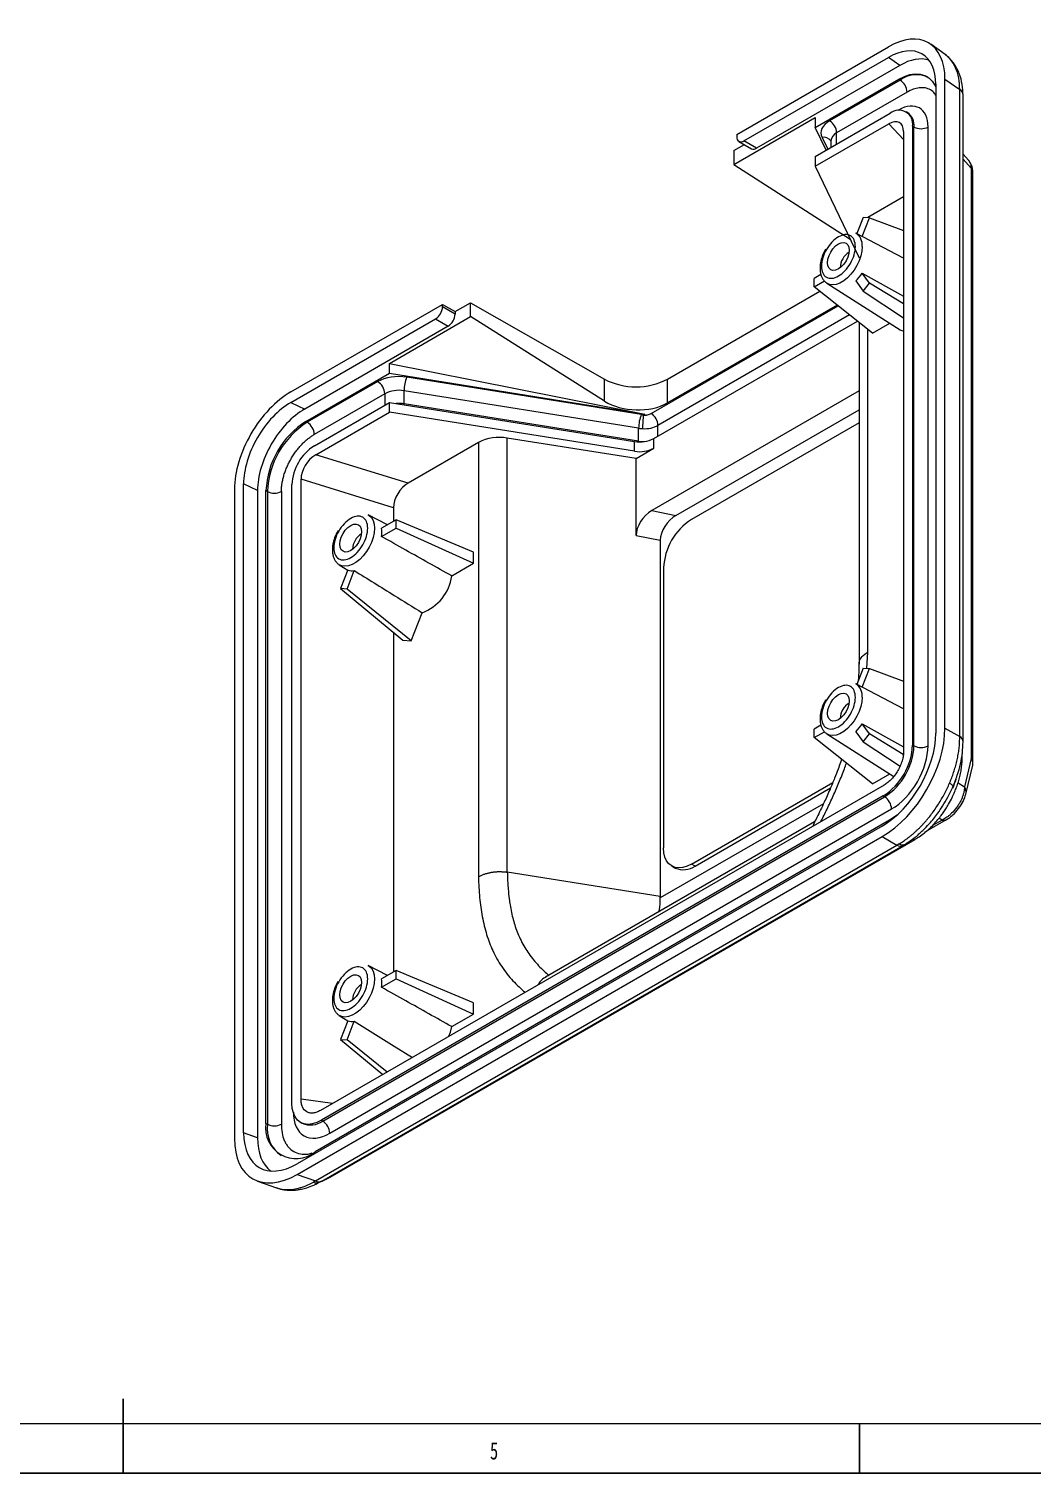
# Model space of a CAD drawing. Header units: millimetres. Extents: x 0 to 1189, y 0 to 841.
# Drawn here: x 575.5 to 778, y 0 to 291.5 of the extents above; entities that cross this region are included whole.
import ezdxf

# ---------------------------------------------------------------- set-up
doc = ezdxf.new("R2010")
doc.units = ezdxf.units.MM
for name, color, linetype in [('10', 7, 'Continuous'), ('5', 7, 'Continuous'), ('9', 7, 'Continuous')]:
    doc.layers.add(name, color=color, linetype=linetype)
doc.styles.add('SLDTEXTSTYLE0', font='TXT', dxfattribs={"width": 0.7})

msp = doc.modelspace()

# ---------------------------------------------------------------- linework, layer by layer
at = {"color": 7, "linetype": 'Continuous', "lineweight": 15}
for p, q in [((718.38, 270.17), (749.01, 287.85)), ((719.8, 268.86), (749.01, 285.73)), ((751.29, 284.1), (749.01, 285.73)), ((760.44, 286.29), (757.51, 288.38)), ((751.29, 284.1), (722.34, 267.39)), ((734.2, 271.59), (751.05, 281.31)), ((751.33, 281.15), (737.12, 272.94)), ((751.33, 281.15), (751.05, 281.31)), ((758.54, 280.29), (758.54, 149.34)), ((760.39, 150.38), (760.39, 281.35)), ((760.39, 281.35), (763.37, 279.23)), ((752.75, 278.7), (738.53, 270.49)), ((763.37, 148.66), (763.37, 279.23)), ((764.04, 147.57), (764.04, 278.14)), ((734.2, 265.71), (749.33, 274.44)), ((752.82, 274.6), (752.53, 274.76)), ((717.8, 264.11), (734.2, 273.58)), ((734.2, 273.58), (734.2, 271.59)), ((734.2, 263.75), (749.08, 272.34)), ((736.4, 266.98), (734.2, 271.59)), ((753.86, 271.83), (753.86, 146.94)), ((753.86, 271.83), (754.14, 271.67)), ((754.14, 146.78), (754.14, 271.67)), ((756.97, 146.78), (756.97, 271.67)), ((718.38, 270.17), (718.38, 269.68)), ((718.8, 268.76), (721.34, 267.3)), ((722.34, 267.39), (719.8, 268.86)), ((737.36, 268.86), (737.36, 267.53)), ((737.36, 268.86), (737.36, 268.86)), ((752.04, 270.78), (752.04, 145.69)), ((717.8, 266.9), (719.92, 268.12)), ((717.8, 266.9), (717.8, 264.11)), ((734.2, 265.71), (734.2, 263.75)), ((765.11, 265), (764.04, 266.17)), ((717.8, 264.11), (741.25, 249.01)), ((734.2, 263.75), (743.05, 245.25)), ((765.68, 263.4), (765.68, 144.23)), ((766.03, 143.24), (766.03, 262.59)), ((752.04, 257.56), (744.8, 253.38)), ((743.88, 253.44), (742.6, 250.15)), ((743.71, 249.57), (745.17, 253.32)), ((745.17, 253.32), (743.88, 253.44)), ((745.17, 253.32), (752.04, 250.8)), ((752.04, 245.23), (742.42, 250.25)), ((745.17, 240.13), (743.71, 242.2)), ((735.35, 241.91), (733.98, 241.13)), ((733.98, 239.41), (733.98, 241.13)), ((733.98, 239.41), (736.06, 240.61)), ((745.77, 230.1), (733.98, 239.41)), ((736.58, 240.15), (751.36, 230.75)), ((742.42, 240.6), (743.88, 238.53)), ((743.88, 238.53), (745.17, 240.13)), ((752.04, 235.96), (745.17, 240.13)), ((661.53, 234.41), (664.66, 236.22)), ((664.66, 233.43), (664.66, 236.22)), ((664.66, 236.22), (691.69, 220.77)), ((704.39, 220.79), (735.11, 238.52)), ((743.88, 238.53), (752.04, 233.14)), ((628.36, 218.2), (658.99, 235.88)), ((648.26, 223.96), (664.66, 233.43)), ((658.99, 235.39), (658.99, 235.88)), ((658.99, 235.88), (661.53, 234.41)), ((661.53, 233.92), (658.99, 235.39)), ((661.53, 234.41), (661.53, 233.92)), ((691.69, 216.36), (664.66, 233.43)), ((738.62, 235.75), (704.39, 215.99)), ((628.36, 216.08), (657.57, 232.94)), ((660.12, 231.47), (631.17, 214.76)), ((657.57, 232.94), (660.12, 231.47)), ((701.65, 208.8), (742.72, 232.51)), ((743.05, 232.25), (743.05, 163.24)), ((745.77, 230.1), (749.24, 232.1)), ((631.41, 212.25), (648.26, 221.97)), ((648.26, 221.97), (648.26, 223.96)), ((648.26, 223.96), (699.84, 213.75)), ((648.26, 221.97), (699.84, 213.75)), ((645.91, 220.29), (631.69, 212.08)), ((699.1, 213.63), (651.75, 221.18)), ((691.69, 216.36), (691.69, 220.77)), ((704.39, 215.99), (704.39, 220.79)), ((628.36, 216.08), (631.17, 214.76)), ((647.32, 217.84), (633.11, 209.63)), ((633.13, 207.36), (648.26, 216.09)), ((648.26, 214.13), (648.26, 216.09)), ((648.26, 216.09), (697.75, 208.2)), ((651.21, 215.82), (651.21, 218.43)), ((698.57, 210.88), (651.21, 218.43)), ((698.57, 208.27), (651.21, 215.82)), ((743.05, 218.4), (701.22, 194.25)), ((633.38, 205.54), (648.26, 214.13)), ((697.75, 206.24), (648.26, 214.13)), ((699.84, 213.75), (699.56, 213.59)), ((706.09, 193.29), (743.05, 214.62)), ((631.41, 212.25), (631.69, 212.08)), ((698.57, 208.27), (698.57, 210.88)), ((743.05, 212), (709.25, 192.49)), ((666.22, 208.01), (652.03, 199.82)), ((666.22, 208.01), (666.22, 120.33)), ((698.05, 204.76), (672.06, 208.9)), ((672.06, 121.28), (672.06, 208.9)), ((697.75, 206.24), (697.75, 208.2)), ((701.65, 206.84), (701.65, 208.8)), ((652.03, 199.82), (633.38, 205.54)), ((698.05, 204.76), (701.65, 206.84)), ((698.05, 189.24), (698.05, 204.76)), ((616.98, 198.57), (616.98, 67.6)), ((618.83, 68.69), (618.83, 199.64)), ((621.65, 198.32), (618.83, 199.64)), ((621.65, 198.32), (621.65, 67.68)), ((623.35, 70.58), (623.35, 198.28)), ((623.63, 198.12), (623.35, 198.28)), ((628.6, 74.63), (628.6, 199.52)), ((630.42, 75.47), (630.42, 200.57)), ((649.07, 194.84), (630.42, 200.57)), ((623.63, 198.12), (623.63, 70.41)), ((626.46, 198.12), (626.46, 70.41)), ((647.86, 191.41), (643.99, 193.43)), ((649.61, 192.42), (646.69, 190.73)), ((649.07, 194.84), (649.07, 192.11)), ((649.61, 190.7), (649.61, 192.42)), ((665.25, 185.89), (649.61, 192.42)), ((701.22, 194.25), (706.09, 193.29)), ((646.69, 189.02), (649.61, 190.7)), ((649.61, 190.7), (665.25, 183.62)), ((698.05, 189.24), (702.92, 188.27)), ((702.92, 188.27), (702.92, 116.38)), ((640.81, 186.48), (640.81, 186.43)), ((665.25, 183.62), (665.25, 185.89)), ((638.15, 183.32), (639.87, 182.23)), ((639.88, 182.27), (638.42, 178.51)), ((639.71, 178.39), (641.17, 182.15)), ((660.85, 181.07), (665.25, 183.62)), ((703.6, 182.69), (703.6, 126.19)), ((639.71, 178.39), (638.42, 178.51)), ((638.42, 178.51), (650.97, 168.12)), ((652.67, 167.97), (639.71, 178.39)), ((652.67, 167.97), (654.88, 173.65)), ((649.07, 169.7), (649.07, 101.14)), ((650.97, 168.12), (652.67, 167.97)), ((744.62, 162.41), (744.8, 165.7)), ((743.88, 162.47), (742.6, 159.19)), ((743.71, 158.61), (745.17, 162.36)), ((743.88, 162.47), (745.17, 162.36)), ((745.17, 162.36), (752.04, 159.84)), ((752.04, 154.26), (742.42, 159.29)), ((735.35, 150.95), (733.98, 150.17)), ((733.98, 148.45), (733.98, 150.17)), ((733.98, 148.45), (736.06, 149.64)), ((736.58, 149.18), (750.05, 140.62)), ((742.42, 149.64), (743.88, 147.56)), ((745.17, 149.17), (743.71, 151.24)), ((743.88, 147.56), (745.17, 149.17)), ((751.96, 145.04), (745.17, 149.17)), ((760.39, 150.38), (763.37, 148.66)), ((745.77, 139.14), (733.98, 148.45)), ((743.88, 147.56), (751.32, 142.66)), ((753.86, 146.94), (754.14, 146.78)), ((763.87, 144.34), (763.87, 145.2)), ((765.68, 144.23), (764.34, 138.53)), ((764.62, 137.04), (765.99, 142.91)), ((745.77, 139.14), (749.24, 141.14)), ((748.1, 138.86), (634.36, 73.2)), ((709.25, 122.92), (737.74, 139.37)), ((709.96, 122.51), (737.3, 138.3)), ((747.92, 136.66), (634.54, 71.2)), ((634.82, 71.04), (748.2, 136.49)), ((747.92, 136.66), (748.2, 136.49)), ((749.21, 131.81), (633.25, 64.86)), ((636.24, 68.59), (749.62, 134.04)), ((734.09, 131.44), (679.8, 100.1)), ((756.74, 129.61), (760.68, 131.89)), ((629.64, 60.29), (747.73, 128.46)), ((747.71, 130.58), (629.66, 62.43)), ((747.73, 128.46), (750.71, 126.73)), ((633.33, 58.97), (750.71, 126.73)), ((634.6, 58.94), (751.99, 126.7)), ((636.3, 59.74), (754.38, 127.91)), ((751.99, 126.7), (752.41, 126.95)), ((705.25, 122.53), (705.96, 122.12)), ((709.96, 122.51), (709.25, 122.92)), ((702.92, 116.38), (672.06, 121.28)), ((647.86, 100.44), (643.99, 102.46)), ((649.61, 101.46), (646.69, 99.77)), ((646.69, 98.05), (649.61, 99.74)), ((665.25, 94.93), (649.61, 101.46)), ((649.61, 99.74), (649.61, 101.46)), ((649.61, 99.74), (665.25, 92.65)), ((640.81, 95.52), (640.81, 95.47)), ((665.25, 92.65), (665.25, 94.93)), ((638.15, 92.36), (639.87, 91.27)), ((639.88, 91.3), (638.42, 87.54)), ((639.71, 87.43), (641.17, 91.19)), ((660.85, 90.11), (665.25, 92.65)), ((638.42, 87.54), (646.96, 80.47)), ((638.42, 87.54), (639.71, 87.43)), ((647.78, 80.94), (639.71, 87.43)), ((623.63, 70.41), (623.35, 70.58)), ((630.34, 70.79), (630.62, 70.62)), ((634.54, 71.2), (634.82, 71.04)), ((621.65, 67.68), (618.83, 68.69)), ((621.66, 58.93), (625.45, 57.58)), ((629.64, 60.29), (633.33, 58.97)), ((634.18, 58.7), (634.6, 58.94))]:
    msp.add_line(p, q, dxfattribs=at)
at = {"color": 8, "linetype": 'Continuous', "lineweight": 15}
for p, q in [((751.03, 275.1), (750.91, 275.03)), ((751.03, 275.1), (751.03, 275.04)), ((752.04, 269.13), (749.08, 272.34)), ((735.58, 269.57), (736.73, 267.17)), ((738.53, 268.21), (738.53, 270.49)), ((765.68, 263.4), (764.04, 265.19)), ((744.8, 253.35), (744.8, 253.38)), ((701.12, 213.85), (738.81, 235.6)), ((741.13, 233.77), (702.47, 211.44)), ((744.8, 165.7), (744.8, 230.87)), ((647.32, 217.84), (647.32, 215.55)), ((651.22, 215.62), (651.21, 215.82)), ((702.47, 209.27), (702.47, 211.44)), ((698.57, 208.27), (698.57, 208.12)), ((763.03, 139.29), (764.34, 138.53)), ((735.87, 135.1), (702.93, 116.09)), ((759.8, 131.79), (757.87, 130.67)), ((759.8, 131.79), (759.17, 132.15)), ((636.81, 74.61), (630.42, 75.47))]:
    msp.add_line(p, q, dxfattribs=at)
at = {"color": 7, "linetype": 'Continuous', "lineweight": 15, "flags": 128}
for points in [[(751.05, 281.31), (752.2, 281.88), (753.32, 282.25), (754.4, 282.41), (755.41, 282.35), (756.33, 282.09), (757.14, 281.62), (757.83, 280.95), (758.38, 280.1), (758.54, 279.78)], [(743.26, 251.84), (743.25, 251.81), (743.14, 251.53)], [(741.08, 246.82), (741.01, 246.12), (740.79, 245.38), (740.44, 244.65), (739.99, 243.99), (739.46, 243.43), (738.89, 243.02), (738.32, 242.78), (737.79, 242.72), (737.34, 242.87), (736.99, 243.19), (736.77, 243.67), (736.7, 244.28), (736.77, 244.98), (736.99, 245.72), (737.34, 246.44), (737.79, 247.11), (738.32, 247.67), (738.89, 248.08), (739.46, 248.32), (739.99, 248.37), (740.44, 248.23), (740.79, 247.91), (741.01, 247.43), (741.08, 246.82)], [(743.71, 242.2), (752.02, 237.52), (752.04, 237.51)], [(642.65, 189.99), (642.58, 189.3), (642.36, 188.56), (642.01, 187.83), (641.56, 187.17), (641.03, 186.61), (640.46, 186.2), (639.89, 185.96), (639.36, 185.9), (638.91, 186.04), (638.56, 186.37), (638.34, 186.85), (638.27, 187.46), (638.34, 188.16), (638.56, 188.9), (638.91, 189.62), (639.36, 190.29), (639.89, 190.85), (640.46, 191.26), (641.03, 191.5), (641.56, 191.55), (642.01, 191.41), (642.36, 191.09), (642.58, 190.61), (642.65, 189.99)], [(741.08, 155.85), (741.01, 155.15), (740.79, 154.42), (740.44, 153.69), (739.99, 153.03), (739.46, 152.47), (738.89, 152.06), (738.32, 151.81), (737.79, 151.76), (737.34, 151.9), (736.99, 152.23), (736.77, 152.71), (736.7, 153.32), (736.77, 154.02), (736.99, 154.76), (737.34, 155.48), (737.79, 156.15), (738.32, 156.7), (738.89, 157.12), (739.46, 157.36), (739.99, 157.41), (740.44, 157.27), (740.79, 156.95), (741.01, 156.46), (741.08, 155.85)], [(743.71, 151.24), (752.02, 146.55), (752.04, 146.54)], [(761.32, 139.26), (761.56, 139.09), (761.76, 138.94), (761.91, 138.81), (762, 138.7), (762.02, 138.61), (762.01, 138.57)], [(750.72, 132.81), (750.41, 132.58), (749.21, 131.81)], [(709.25, 122.92), (708.37, 122.49), (707.5, 122.23), (706.68, 122.15), (705.93, 122.25), (705.25, 122.53), (704.68, 122.97), (704.21, 123.58), (703.87, 124.33), (703.67, 125.21), (703.6, 126.19)], [(642.65, 99.03), (642.58, 98.33), (642.36, 97.6), (642.01, 96.87), (641.56, 96.21), (641.03, 95.65), (640.46, 95.23), (639.89, 94.99), (639.36, 94.94), (638.91, 95.08), (638.56, 95.4), (638.34, 95.89), (638.27, 96.5), (638.34, 97.2), (638.56, 97.93), (638.91, 98.66), (639.36, 99.32), (639.89, 99.88), (640.46, 100.3), (641.03, 100.54), (641.56, 100.59), (642.01, 100.45), (642.36, 100.13), (642.58, 99.64), (642.65, 99.03)], [(641.17, 91.19), (649.23, 86.19), (652.91, 83.91)], [(660.29, 88.17), (660.59, 89.01), (660.85, 90.11)], [(634.54, 71.2), (633.61, 70.75), (632.7, 70.48), (631.84, 70.39), (631.05, 70.5), (630.34, 70.79), (629.73, 71.26), (629.25, 71.89), (628.89, 72.68), (628.67, 73.6), (628.6, 74.63)]]:
    msp.add_lwpolyline(points, dxfattribs=at)
at = {"color": 8, "linetype": 'Continuous', "lineweight": 15, "flags": 128}
for points in [[(743.7, 247.54), (743.63, 246.62), (743.42, 245.66), (743.08, 244.67), (742.62, 243.71), (742.06, 242.79), (741.41, 241.95), (740.7, 241.23), (739.95, 240.63), (739.19, 240.19), (738.44, 239.92), (737.73, 239.83), (737.09, 239.92), (736.58, 240.15)], [(643.99, 193.43), (644.19, 193.3), (644.65, 192.87), (644.99, 192.28), (645.2, 191.55), (645.27, 190.72), (645.2, 189.8), (644.99, 188.83), (644.65, 187.85), (644.19, 186.88), (643.63, 185.97), (642.98, 185.13), (642.27, 184.4), (641.52, 183.81), (640.76, 183.37), (640.01, 183.1), (639.3, 183.01), (638.66, 183.1), (638.15, 183.32)], [(743.7, 156.57), (743.63, 155.66), (743.42, 154.69), (743.08, 153.71), (742.62, 152.74), (742.06, 151.83), (741.41, 150.99), (740.7, 150.26), (739.95, 149.67), (739.19, 149.23), (738.44, 148.96), (737.73, 148.87), (737.09, 148.96), (736.58, 149.18)], [(763.87, 144.33), (763.86, 144.48), (763.81, 144.62)], [(643.99, 102.46), (644.19, 102.34), (644.65, 101.9), (644.99, 101.31), (645.2, 100.59), (645.27, 99.75), (645.2, 98.84), (644.99, 97.87), (644.65, 96.89), (644.19, 95.92), (643.63, 95.01), (642.98, 94.17), (642.27, 93.44), (641.52, 92.85), (640.76, 92.41), (640.01, 92.14), (639.3, 92.05), (638.66, 92.13), (638.15, 92.36)]]:
    msp.add_lwpolyline(points, dxfattribs=at)
at = {"color": 8, "linetype": 'Continuous', "lineweight": 15}
for centre, radius, start, end in [((754.69, 276.49), 5.74, 67.4644, 125.7376), ((762.7, 278.07), 1.34, 2.9973, 60.0539), ((750.93, 271.98), 3.23, 354.4148, 53.8971), ((735.96, 267.96), 1.66, 32.8759, 103.2546), ((739.37, 268.66), 2.02, 114.4878, 174.192), ((764.85, 262.56), 1.18, 1.276, 45.4419), ((740.84, 247.85), 2.87, 353.8505, 56.7458), ((650.15, 209.05), 6.85, 81.0516, 94.5838), ((699.64, 215.01), 6.82, 261.0354, 271.1261), ((740.84, 156.88), 2.87, 353.8506, 56.7456), ((762.7, 147.5), 1.34, 2.9692, 60.0121), ((751.38, 127.95), 1.39, 241.0589, 295.988), ((751.8, 128.13), 1.32, 239.8764, 297.5685), ((754, 128.67), 0.856, 251.482, 297.5682), ((630.43, 69.62), 6.85, 173.3149, 233.8309), ((632.35, 74.56), 4.3, 246.5464, 305.0959), ((633.58, 59.98), 1.42, 241.9314, 295.0774), ((634, 60.15), 1.36, 240.4182, 296.5397), ((635.93, 60.41), 0.767, 263.3305, 298.7294)]:
    msp.add_arc(centre, radius, start, end, dxfattribs=at)
at = {"color": 7, "linetype": 'Continuous', "lineweight": 15}
for centre, radius, start, end in [((749.68, 278.56), 3.07, 2.6055, 57.3944), ((751.1, 272.28), 2.79, 350.7859, 129.2033), ((735.46, 270.36), 3.07, 2.6055, 57.3944), ((755.56, 274.4), 3.07, 242.6098, 297.3903), ((719.24, 269.54), 0.873, 170.7859, 309.2035), ((721.76, 268.21), 1.01, 245.6931, 305.6177), ((742.97, 243.2), 3.72, 120.9205, 179.0849), ((735.71, 247.31), 9.49, 314.9835, 327.4274), ((655.92, 235.53), 3.07, 302.6054, 357.3945), ((658.46, 234.06), 3.07, 302.6054, 357.3945), ((752.56, 232.66), 2.25, 237.6958, 256.6907), ((644.25, 217.7), 3.07, 2.6055, 57.3944), ((658.64, 218.42), 7.43, 158.1738, 179.8822), ((698.02, 232.97), 13.74, 242.581, 297.5922), ((650.14, 212.38), 6.15, 79.9798, 117.342), ((706, 210.87), 7.43, 158.1741, 179.8819), ((699.63, 216.96), 3.37, 260.9959, 268.7574), ((699.37, 211.3), 3.1, 2.7343, 55.5332), ((640.78, 197.53), 17.45, 122.4872, 177.5128), ((641.06, 197.36), 17.45, 122.4874, 177.5127), ((630.04, 209.49), 3.07, 2.6055, 57.3944), ((699.62, 217.51), 6.71, 260.9834, 267.5878), ((638.43, 199.07), 9.84, 122.6055, 177.3946), ((670.46, 199.82), 9.22, 79.9798, 117.342), ((698.82, 214.26), 6.15, 259.9798, 297.342), ((698.82, 212.3), 6.15, 259.9798, 297.342), ((625.04, 200.85), 3.07, 242.6098, 297.3903), ((715.79, 182.18), 12.2, 122.3868, 177.6132), ((644.57, 186.35), 3.76, 121.1692, 178.0451), ((641.21, 189.88), 5.55, 351.0864, 8.9136), ((640.73, 184.51), 2.4, 249.2718, 280.509), ((651.6, 182.39), 9.34, 290.5234, 351.8875), ((742.97, 152.23), 3.72, 120.9206, 179.0848), ((735.71, 156.35), 9.49, 314.9836, 327.4273), ((741.06, 147.48), 12.81, 302.3869, 357.6131), ((741.34, 147.31), 12.81, 302.3869, 357.6131), ((755.56, 149.51), 3.07, 242.6098, 297.3903), ((762.67, 137.46), 1.99, 347.8808, 32.8047), ((746.55, 133.9), 3.07, 2.6055, 57.3946), ((760.11, 132.94), 1.19, 254.8898, 298.4341), ((707.61, 125.85), 4.08, 246.1853, 305.1251), ((641.21, 98.91), 5.55, 351.0864, 8.9136), ((644.57, 95.39), 3.76, 121.1694, 178.0449), ((640.73, 93.55), 2.4, 249.2721, 280.5088), ((629.4, 69.63), 6.13, 171.1366, 308.8526), ((625.04, 73.14), 3.07, 242.6098, 297.3903), ((633.17, 68.45), 3.07, 2.6055, 57.3946)]:
    msp.add_arc(centre, radius, start, end, dxfattribs=at)
for centre, major_axis, ratio, start_param, end_param in [((749.01, 274.79), (8.09, 13.86), 0.577365, 5.503199, 7.073996), ((749.01, 274.79), (6.77, 11.61), 0.577365, 5.503199, 7.073996), ((751.29, 273.16), (6.77, 11.61), 0.577365, 0.128145, 0.79081), ((749.08, 269.07), (2.18, 3.46), 0.576236, 5.542285, 7.113081), ((628.36, 205.14), (8.09, 13.86), 0.577365, 0.79081, 2.361607), ((628.36, 205.14), (6.77, 11.61), 0.577365, 0.79081, 2.361607), ((698.02, 220.05), (9, -0.43), 0.606667, 3.961292, 5.526852), ((631.17, 203.82), (6.77, 11.61), 0.577365, 0.79081, 2.361607), ((633.38, 202.28), (2.18, 3.46), 0.576236, 0.829896, 2.400692), ((652.03, 196.55), (2.18, 3.46), 0.576236, 0.829896, 2.400692), ((701.3, 191.03), (2.58, 3.42), 0.580922, 0.940393, 2.485366), ((706.18, 190.07), (2.58, 3.42), 0.580922, 0.940393, 2.485366), ((747.59, 143.15), (7.7, 13.34), 0.583725, 3.932371, 5.492241), ((747.59, 143.15), (9, 15.59), 0.583725, 3.932371, 5.492241), ((763.03, 143.42), (2.99, -0.35), 0.686563, 6.204074, 6.850989), ((629.78, 75.15), (9.1, 15.76), 0.571107, 2.361578, 3.921448), ((629.78, 75.15), (7.78, 13.48), 0.571107, 2.361578, 3.921448), ((632.59, 74.14), (7.78, 13.48), 0.571107, 2.361578, 3.07824)]:
    msp.add_ellipse(centre, major_axis=major_axis, ratio=ratio, start_param=start_param, end_param=end_param, dxfattribs=at)
for points, knots in [([(764.04, 278.14), (764, 278.85), (763.93, 280.38), (763.44, 282.16), (762.81, 283.55), (762.18, 284.57), (761.4, 285.52), (760.76, 286.03), (760.43, 286.29)], [0, 0, 0, 0, 0.208553, 0.4444829, 0.5731049, 0.7086723, 0.8510305, 1, 1, 1, 1]), ([(765.11, 265), (765.11, 265), (765.26, 264.88), (765.55, 264.4), (765.63, 263.8), (765.68, 263.4)], [0, 0, 0, 0, 0.008883, 0.34954, 1, 1, 1, 1]), ([(766.03, 262.59), (766.02, 262.8), (766, 263.21), (765.83, 263.83), (765.55, 264.43), (765.28, 264.77), (765.14, 264.95)], [0, 0, 0, 0, 0.234276, 0.480081, 0.736126, 1, 1, 1, 1]), ([(742.31, 247.52), (742.31, 246.48), (741.95, 245.26), (740.67, 243.04), (739.8, 242.13), (737.98, 241.08), (737.11, 240.99), (735.83, 241.73), (735.47, 242.53), (735.47, 244.62), (735.83, 245.84), (737.11, 248.06), (737.98, 248.97), (739.8, 250.02), (740.67, 250.11), (741.95, 249.37), (742.31, 248.57), (742.31, 247.52)], [0, 0, 0, 0, 0.125, 0.125, 0.25, 0.25, 0.375, 0.375, 0.5, 0.5, 0.625, 0.625, 0.75, 0.75, 0.875, 0.875, 1, 1, 1, 1]), ([(736.31, 247.04), (736.15, 246.74), (735.92, 246.32), (735.66, 245.67), (735.47, 245.12), (735.3, 244.46), (735.2, 243.79), (735.16, 243.11), (735.21, 242.45), (735.35, 241.81), (735.59, 241.22), (735.94, 240.69), (736.29, 240.32), (736.55, 240.19), (736.62, 240.15)], [0, 0, 0, 0, 0.116806, 0.164388, 0.242733, 0.323107, 0.408503, 0.496797, 0.587351, 0.67952, 0.772737, 0.866823, 0.962634, 1, 1, 1, 1]), ([(699.52, 213.55), (699.52, 213.51), (699.51, 213.42), (699.49, 213.27), (699.48, 213.09), (699.46, 212.88), (699.44, 212.65), (699.42, 212.4), (699.4, 212.13), (699.39, 211.85), (699.37, 211.57), (699.36, 211.3), (699.35, 211.04), (699.34, 210.88), (699.34, 210.8)], [0, 0, 0, 0, 0.064472, 0.133606, 0.207364, 0.285576, 0.367915, 0.453886, 0.542821, 0.633894, 0.72616, 0.818603, 0.910204, 1, 1, 1, 1]), ([(699.52, 213.55), (699.58, 213.54), (699.7, 213.54), (699.88, 213.53), (700.05, 213.54), (700.22, 213.56), (700.47, 213.6), (700.79, 213.68), (701.01, 213.79), (701.12, 213.85)], [0, 0, 0, 0, 0.10131, 0.201258, 0.300594, 0.400083, 0.500485, 0.748103, 1, 1, 1, 1]), ([(699.52, 213.55), (699.52, 213.55), (699.53, 213.56), (699.53, 213.56), (699.54, 213.57), (699.54, 213.58), (699.55, 213.58), (699.56, 213.58), (699.56, 213.59), (699.56, 213.59)], [0, 0, 0, 0, 0.00001453052, 0.00001453052, 0.00001453052, 0.00003401424, 0.00003401424, 0.00003401424, 0.00003840512, 0.00003840512, 0.00003840512, 0.00003840512]), ([(626.46, 198.12), (626.46, 198.24), (626.46, 198.49), (626.49, 198.86), (626.52, 199.24), (626.57, 199.63), (626.64, 200.01), (626.72, 200.41), (626.81, 200.81), (626.96, 201.37), (627.19, 202.08), (627.54, 202.95), (627.94, 203.82), (628.4, 204.68), (628.91, 205.5), (629.46, 206.28), (630.04, 207.02), (630.64, 207.68), (631.25, 208.27), (631.86, 208.79), (632.48, 209.25), (632.9, 209.5), (633.11, 209.63)], [0, 0, 0, 0, 0.030249, 0.060295, 0.090203, 0.120042, 0.149878, 0.17978, 0.209814, 0.240046, 0.304323, 0.368671, 0.434315, 0.500032, 0.565677, 0.631394, 0.695671, 0.760019, 0.820243, 0.879955, 0.939695, 1, 1, 1, 1]), ([(637.04, 186.75), (637.04, 187.8), (637.4, 189.01), (638.68, 191.23), (639.55, 192.15), (641.37, 193.2), (642.24, 193.28), (643.52, 192.54), (643.88, 191.75), (643.88, 189.65), (643.52, 188.44), (642.24, 186.22), (641.37, 185.3), (639.55, 184.26), (638.68, 184.17), (637.4, 184.91), (637.04, 185.71), (637.04, 186.75)], [0, 0, 0, 0, 0.125, 0.125, 0.25, 0.25, 0.375, 0.375, 0.5, 0.5, 0.625, 0.625, 0.75, 0.75, 0.875, 0.875, 1, 1, 1, 1]), ([(637.88, 190.22), (637.72, 189.92), (637.49, 189.49), (637.23, 188.85), (637.04, 188.29), (636.88, 187.64), (636.77, 186.97), (636.73, 186.29), (636.78, 185.63), (636.92, 184.99), (637.16, 184.4), (637.51, 183.87), (637.85, 183.51), (638.1, 183.37), (638.16, 183.34)], [0, 0, 0, 0, 0.11736, 0.165168, 0.243884, 0.324639, 0.41044, 0.499153, 0.590136, 0.682742, 0.776401, 0.870933, 0.967199, 1, 1, 1, 1]), ([(660.85, 181.07), (657.76, 182.81), (654.66, 184.54), (651.57, 186.28), (649.94, 187.19), (648.32, 188.1), (646.69, 189.02)], [0, 0, 0, 0, 0.006360256, 0.006360256, 0.006360256, 0.009706483, 0.009706483, 0.009706483, 0.009706483]), ([(641.17, 182.15), (643.86, 180.48), (646.54, 178.82), (649.23, 177.15), (651.11, 175.98), (652.99, 174.81), (654.88, 173.65)], [0, 0, 0, 0, 0.005705638, 0.005705638, 0.005705638, 0.009706483, 0.009706483, 0.009706483, 0.009706483]), ([(743.04, 163.32), (743.02, 162.35), (743, 161.22), (742.89, 160.05), (742.88, 159.89)], [0, 0, 0, 0, 0.862954, 1, 1, 1, 1]), ([(743.09, 163.31), (743.09, 163.5), (743.1, 164.01), (743.61, 164.87), (744.39, 165.41), (744.8, 165.7)], [0, 0, 0, 0, 0.210919, 0.577509, 1, 1, 1, 1]), ([(742.31, 156.56), (742.31, 155.51), (741.95, 154.3), (740.67, 152.08), (739.8, 151.16), (737.98, 150.12), (737.11, 150.03), (735.83, 150.77), (735.47, 151.57), (735.47, 153.66), (735.83, 154.87), (737.11, 157.09), (737.98, 158.01), (739.8, 159.06), (740.67, 159.14), (741.95, 158.4), (742.31, 157.61), (742.31, 156.56)], [0, 0, 0, 0, 0.125, 0.125, 0.25, 0.25, 0.375, 0.375, 0.5, 0.5, 0.625, 0.625, 0.75, 0.75, 0.875, 0.875, 1, 1, 1, 1]), ([(736.31, 156.07), (736.15, 155.77), (735.92, 155.35), (735.66, 154.71), (735.47, 154.15), (735.3, 153.5), (735.2, 152.83), (735.16, 152.15), (735.21, 151.48), (735.35, 150.85), (735.59, 150.25), (735.94, 149.73), (736.29, 149.36), (736.55, 149.22), (736.62, 149.18)], [0, 0, 0, 0, 0.116806, 0.164388, 0.242733, 0.323107, 0.408503, 0.496797, 0.587351, 0.67952, 0.772737, 0.866823, 0.962634, 1, 1, 1, 1]), ([(761.32, 139.26), (761.39, 139.44), (761.54, 139.79), (761.76, 140.34), (761.96, 140.88), (762.15, 141.43), (762.33, 141.99), (762.49, 142.54), (762.64, 143.1), (762.78, 143.66), (762.91, 144.22), (763.02, 144.79), (763.12, 145.35), (763.2, 145.91), (763.27, 146.47), (763.32, 147.02), (763.35, 147.57), (763.37, 148.12), (763.37, 148.48), (763.37, 148.66)], [0, 0, 0, 0, 0.055865, 0.112096, 0.168693, 0.225658, 0.282991, 0.340692, 0.398764, 0.457206, 0.51602, 0.575206, 0.634766, 0.694699, 0.755007, 0.81569, 0.87675, 0.938186, 1, 1, 1, 1]), ([(749.62, 134.04), (751.57, 135.17), (753.44, 137.14), (756.2, 141.92), (756.97, 144.53), (756.97, 146.78)], [0, 0, 0, 0, 0.5, 0.5, 1, 1, 1, 1]), ([(762.02, 138.58), (762.32, 139.33), (762.93, 140.84), (763.55, 143.14), (763.96, 145.41), (764.01, 146.85), (764.04, 147.57)], [0, 0, 0, 0, 0.24779, 0.496744, 0.747348, 1, 1, 1, 1]), ([(739.53, 144.07), (739.46, 143.86), (739.23, 143.19), (738.76, 141.92), (738.07, 140.12), (737.15, 137.89), (735.96, 135.23), (734.84, 132.91), (734.11, 131.47), (733.9, 131.05)], [0, 0, 0, 0, 0.0491081, 0.1526906, 0.2898101, 0.4602928, 0.6635413, 0.9021995, 1, 1, 1, 1]), ([(735.37, 131.51), (735.37, 131.51), (735.79, 132.34), (736.63, 134.07), (737.85, 136.69), (739.01, 139.4), (739.9, 141.6), (740.37, 142.91), (740.5, 143.3)], [0, 0, 0, 0, 0.000204, 0.213584, 0.444218, 0.669605, 0.902506, 1, 1, 1, 1]), ([(752.04, 145.69), (752.04, 145.39), (752.02, 145.07), (751.92, 144.43), (751.84, 144.1), (751.65, 143.44), (751.53, 143.11), (751.24, 142.44), (751.08, 142.11), (750.53, 141.17), (750.09, 140.58), (749.38, 139.83), (749.13, 139.6), (748.62, 139.19), (748.36, 139.01), (748.1, 138.86)], [0, 0, 0, 0, 0.125, 0.125, 0.25, 0.25, 0.375, 0.375, 0.5, 0.5, 0.75, 0.75, 0.875, 0.875, 1, 1, 1, 1]), ([(761.12, 134.98), (761.37, 135.44), (761.73, 136.09), (762.2, 137.09), (762.56, 137.95), (762.94, 138.98), (763.27, 140.06), (763.54, 141.18), (763.74, 142.32), (763.85, 143.38), (763.86, 144.04), (763.86, 144.33)], [0, 0, 0, 0, 0.152843, 0.215192, 0.318308, 0.424862, 0.538661, 0.656841, 0.778316, 0.902256, 1, 1, 1, 1]), ([(751.14, 126.98), (751.29, 127.07), (751.59, 127.26), (752.03, 127.55), (752.48, 127.86), (752.91, 128.18), (753.35, 128.52), (753.77, 128.87), (754.19, 129.23), (754.61, 129.61), (755.02, 130), (755.42, 130.39), (755.81, 130.8), (756.2, 131.22), (756.57, 131.65), (757.08, 132.24), (757.7, 133.02), (758.41, 134), (759.08, 135.01), (759.71, 136.05), (760.3, 137.1), (760.84, 138.17), (761.16, 138.9), (761.32, 139.26)], [0, 0, 0, 0, 0.036937, 0.073686, 0.110246, 0.146618, 0.182802, 0.2188, 0.254611, 0.290235, 0.325674, 0.360928, 0.395996, 0.430881, 0.465581, 0.500098, 0.572508, 0.644577, 0.716312, 0.787717, 0.858796, 0.929556, 1, 1, 1, 1]), ([(752.41, 126.95), (753.06, 127.39), (754.27, 128.19), (755.86, 129.61), (757.13, 130.92), (758.13, 132.1), (759.04, 133.29), (759.99, 134.71), (761.05, 136.49), (761.68, 137.84), (762.01, 138.57)], [0, 0, 0, 0, 0.167424, 0.310772, 0.42971, 0.524463, 0.609692, 0.716924, 0.847212, 1, 1, 1, 1]), ([(764.34, 138.53), (764.34, 138.43), (764.33, 138.24), (764.3, 137.93), (764.25, 137.63), (764.18, 137.32), (764.1, 137.02), (764.01, 136.71), (763.9, 136.41), (763.77, 136.11), (763.64, 135.8), (763.49, 135.51), (763.33, 135.21), (763.16, 134.92), (762.88, 134.51), (762.36, 133.8), (761.69, 133.09), (761.03, 132.54), (760.6, 132.23), (760.19, 131.98), (759.93, 131.85), (759.8, 131.79)], [0, 0, 0, 0, 0.041171, 0.081815, 0.121989, 0.161746, 0.201135, 0.240198, 0.278974, 0.317498, 0.3558, 0.393909, 0.431853, 0.469656, 0.507344, 0.598796, 0.76185, 0.8285, 0.890362, 0.947527, 1, 1, 1, 1]), ([(760.68, 131.89), (760.9, 132.03), (761.34, 132.3), (762.21, 133.03), (763.2, 134.12), (764.16, 135.61), (764.46, 136.55), (764.62, 137.04)], [0, 0, 0, 0, 0.124309, 0.245179, 0.485365, 0.734101, 1, 1, 1, 1]), ([(754.38, 127.93), (754.57, 128.03), (755.12, 128.34), (755.99, 128.97), (756.99, 129.8), (757.92, 130.7), (758.76, 131.62), (759.45, 132.48), (760.05, 133.28), (760.59, 134.09), (760.94, 134.67), (761.12, 134.98)], [0, 0, 0, 0, 0.07359, 0.211745, 0.347791, 0.480432, 0.606152, 0.719967, 0.803796, 0.897799, 1, 1, 1, 1]), ([(733.95, 131.02), (733.89, 130.95), (733.79, 130.84), (733.78, 130.66), (733.78, 130.59)], [0, 0, 0, 0, 0.616603, 1, 1, 1, 1]), ([(666.22, 120.33), (666.31, 120.38), (666.48, 120.48), (666.75, 120.62), (667.03, 120.74), (667.32, 120.85), (667.6, 120.95), (667.89, 121.04), (668.18, 121.11), (668.47, 121.18), (668.75, 121.24), (669.03, 121.28), (669.31, 121.32), (669.58, 121.35), (669.85, 121.37), (670.1, 121.39), (670.36, 121.39), (670.6, 121.39), (670.83, 121.39), (671.06, 121.38), (671.28, 121.37), (671.49, 121.35), (671.69, 121.33), (671.88, 121.31), (672, 121.29), (672.06, 121.28)], [0, 0, 0, 0, 0.057332, 0.113405, 0.168218, 0.221773, 0.274067, 0.325103, 0.374879, 0.423395, 0.470652, 0.51665, 0.561388, 0.604867, 0.647086, 0.688045, 0.727745, 0.766186, 0.803367, 0.839288, 0.87395, 0.907352, 0.939494, 0.970377, 1, 1, 1, 1]), ([(666.22, 120.33), (666.28, 118.92), (666.4, 116.16), (666.95, 112.26), (667.82, 108.66), (668.89, 105.87), (669.96, 103.77), (670.93, 102.19), (672.01, 100.72), (673.17, 99.35), (674.39, 98.14), (675.23, 97.38), (675.65, 97.04), (675.65, 97.04)], [0, 0, 0, 0, 0.13848, 0.270817, 0.407733, 0.541581, 0.616637, 0.69355, 0.77254, 0.848993, 0.927312, 0.999856, 1, 1, 1, 1]), ([(672.06, 121.28), (672.07, 120.96), (672.09, 120.25), (672.14, 119.12), (672.24, 117.63), (672.4, 116.13), (672.7, 114.03), (673.21, 111.66), (673.99, 109.29), (674.82, 107.45), (675.57, 106.1), (676.41, 104.79), (677.34, 103.57), (678.37, 102.41), (679.42, 101.36), (680.15, 100.73), (680.52, 100.42)], [0, 0, 0, 0, 0.035216, 0.076873, 0.124888, 0.202404, 0.248901, 0.372656, 0.497191, 0.567589, 0.640451, 0.707555, 0.784005, 0.858083, 0.930065, 1, 1, 1, 1]), ([(702.63, 113.28), (702.67, 113.42), (702.96, 114.25), (702.95, 115.25), (702.93, 116.09)], [0, 0, 0, 0, 0.167645, 1, 1, 1, 1]), ([(637.04, 95.79), (637.04, 96.84), (637.4, 98.05), (638.68, 100.27), (639.55, 101.19), (641.37, 102.24), (642.24, 102.32), (643.52, 101.58), (643.88, 100.79), (643.88, 98.69), (643.52, 97.48), (642.24, 95.26), (641.37, 94.34), (639.55, 93.29), (638.68, 93.21), (637.4, 93.95), (637.04, 94.74), (637.04, 95.79)], [0, 0, 0, 0, 0.125, 0.125, 0.25, 0.25, 0.375, 0.375, 0.5, 0.5, 0.625, 0.625, 0.75, 0.75, 0.875, 0.875, 1, 1, 1, 1]), ([(637.88, 99.25), (637.72, 98.95), (637.49, 98.53), (637.23, 97.88), (637.04, 97.33), (636.88, 96.68), (636.77, 96.01), (636.73, 95.33), (636.78, 94.66), (636.92, 94.03), (637.16, 93.43), (637.51, 92.91), (637.85, 92.55), (638.1, 92.41), (638.16, 92.38)], [0, 0, 0, 0, 0.11736, 0.165168, 0.243884, 0.324639, 0.41044, 0.499153, 0.590136, 0.682742, 0.776401, 0.870933, 0.967199, 1, 1, 1, 1]), ([(679.82, 100.06), (679.7, 100.01), (679.18, 99.76), (678.62, 99.21), (678.3, 98.63), (678.25, 98.53)], [0, 0, 0, 0, 0.200756, 0.870567, 1, 1, 1, 1]), ([(660.85, 90.11), (657.76, 91.85), (654.66, 93.58), (651.57, 95.32), (649.94, 96.23), (648.32, 97.14), (646.69, 98.05)], [0, 0, 0, 0, 0.006360256, 0.006360256, 0.006360256, 0.009706483, 0.009706483, 0.009706483, 0.009706483]), ([(634.36, 73.2), (634.1, 73.05), (633.84, 72.93), (633.34, 72.75), (633.08, 72.69), (632.61, 72.64), (632.38, 72.65), (631.95, 72.73), (631.75, 72.81), (631.2, 73.12), (630.91, 73.46), (630.62, 74.12), (630.54, 74.36), (630.44, 74.89), (630.42, 75.17), (630.42, 75.47)], [0, 0, 0, 0, 0.125, 0.125, 0.25, 0.25, 0.375, 0.375, 0.5, 0.5, 0.75, 0.75, 0.875, 0.875, 1, 1, 1, 1]), ([(628.88, 72.84), (628.88, 70.59), (629.66, 68.87), (632.42, 67.28), (634.29, 67.46), (636.24, 68.59)], [0, 0, 0, 0, 0.5, 0.5, 1, 1, 1, 1]), ([(625.46, 57.58), (625.98, 57.43), (626.87, 57.16), (628.11, 57.07), (628.97, 57.1), (629.65, 57.17), (630.38, 57.28), (631.39, 57.52), (632.69, 57.96), (633.65, 58.44), (634.18, 58.7)], [0, 0, 0, 0, 0.190051, 0.330157, 0.421454, 0.477481, 0.559316, 0.674277, 0.821625, 1, 1, 1, 1]), ([(634, 58.73), (634.23, 58.8), (634.83, 58.99), (635.6, 59.34), (636.13, 59.65), (636.3, 59.76)], [0, 0, 0, 0, 0.2956671, 0.7745586, 1, 1, 1, 1])]:
    msp.add_open_spline(points, degree=3, knots=knots, dxfattribs=at)
at = {"color": 8, "linetype": 'Continuous', "lineweight": 15}
for points, knots in [([(763.37, 279.23), (763.33, 280.02), (763.25, 281.64), (762.59, 283.72), (761.77, 285.05), (761.02, 285.82), (760.67, 286.13), (760.46, 286.26), (760.44, 286.28)], [0, 0, 0, 0, 0.258676, 0.524789, 0.7984, 0.891422, 0.985289, 1, 1, 1, 1]), ([(758.54, 278.12), (758.46, 278.23), (758.17, 278.67), (757.48, 279.22), (756.42, 279.61), (755.24, 279.63), (754, 279.35), (753.17, 278.92), (752.75, 278.7)], [0, 0, 0, 0, 0.063426, 0.258281, 0.453138, 0.643945, 0.821945, 1, 1, 1, 1]), ([(762.64, 140.22), (762.62, 140.14), (762.44, 139.46), (762.16, 138.79), (761.92, 138.2)], [0, 0, 0, 0, 0.129421, 1, 1, 1, 1]), ([(626.46, 70.41), (626.49, 69.83), (626.54, 68.63), (626.93, 67.35), (627.4, 66.44), (627.98, 65.62), (628.9, 64.84), (630.26, 64.37), (631.55, 64.29), (632.39, 64.53), (632.67, 64.61)], [0, 0, 0, 0, 0.1409333, 0.2903084, 0.3682347, 0.4460936, 0.6049804, 0.7638675, 0.9194527, 1, 1, 1, 1]), ([(625.46, 57.61), (625.63, 57.54), (626.19, 57.32), (627.23, 57.19), (628.55, 57.21), (629.95, 57.48), (631.41, 57.96), (632.41, 58.47), (632.91, 58.73)], [0, 0, 0, 0, 0.082771, 0.267958, 0.445976, 0.627304, 0.811969, 1, 1, 1, 1])]:
    msp.add_open_spline(points, degree=3, knots=knots, dxfattribs=at)
at = {"color": 7, "linetype": 'Continuous', "lineweight": 15}
for points in [[(756.97, 271.67), (756.97, 275.45), (754.31, 276.99), (751.03, 275.1)], [(737.12, 272.94), (735.59, 272.06), (735, 270.77), (735.58, 269.57)], [(651.75, 221.18), (649.66, 221.51), (647.43, 221.17), (645.91, 220.29)], [(699.34, 210.8), (700.49, 210.74), (701.65, 210.97), (702.47, 211.44)], [(751.14, 126.98), (751, 126.9), (750.85, 126.81), (750.71, 126.73)], [(702.93, 116.09), (702.93, 116.18), (702.93, 116.28), (702.92, 116.38)], [(633.33, 58.97), (633.19, 58.89), (633.05, 58.81), (632.91, 58.73)]]:
    msp.add_open_spline(points, degree=3, dxfattribs=at)
at = {"layer": '10', "color": 7}
for p, q in [((594.5, 10), (594.5, 15)), ((594.5, 0), (594.5, 10)), ((743.12, 0), (743.12, 10))]:
    msp.add_line(p, q, dxfattribs=at)
at = {"layer": '5', "color": 7, "lineweight": 15}
msp.add_line((0, 10), (1179.01, 10), dxfattribs=at)
at = {"layer": '9', "color": 7}
msp.add_line((0, 0), (1189, 0), dxfattribs=at)

# ---------------------------------------------------------------- texts
at = {"layer": '9', "color": 7, "insert": (669.39, 6.26), "char_height": 3.5, "attachment_point": 2, "style": 'SLDTEXTSTYLE0'}
msp.add_mtext('5', dxfattribs=at)

doc.saveas('drawing.dxf')
